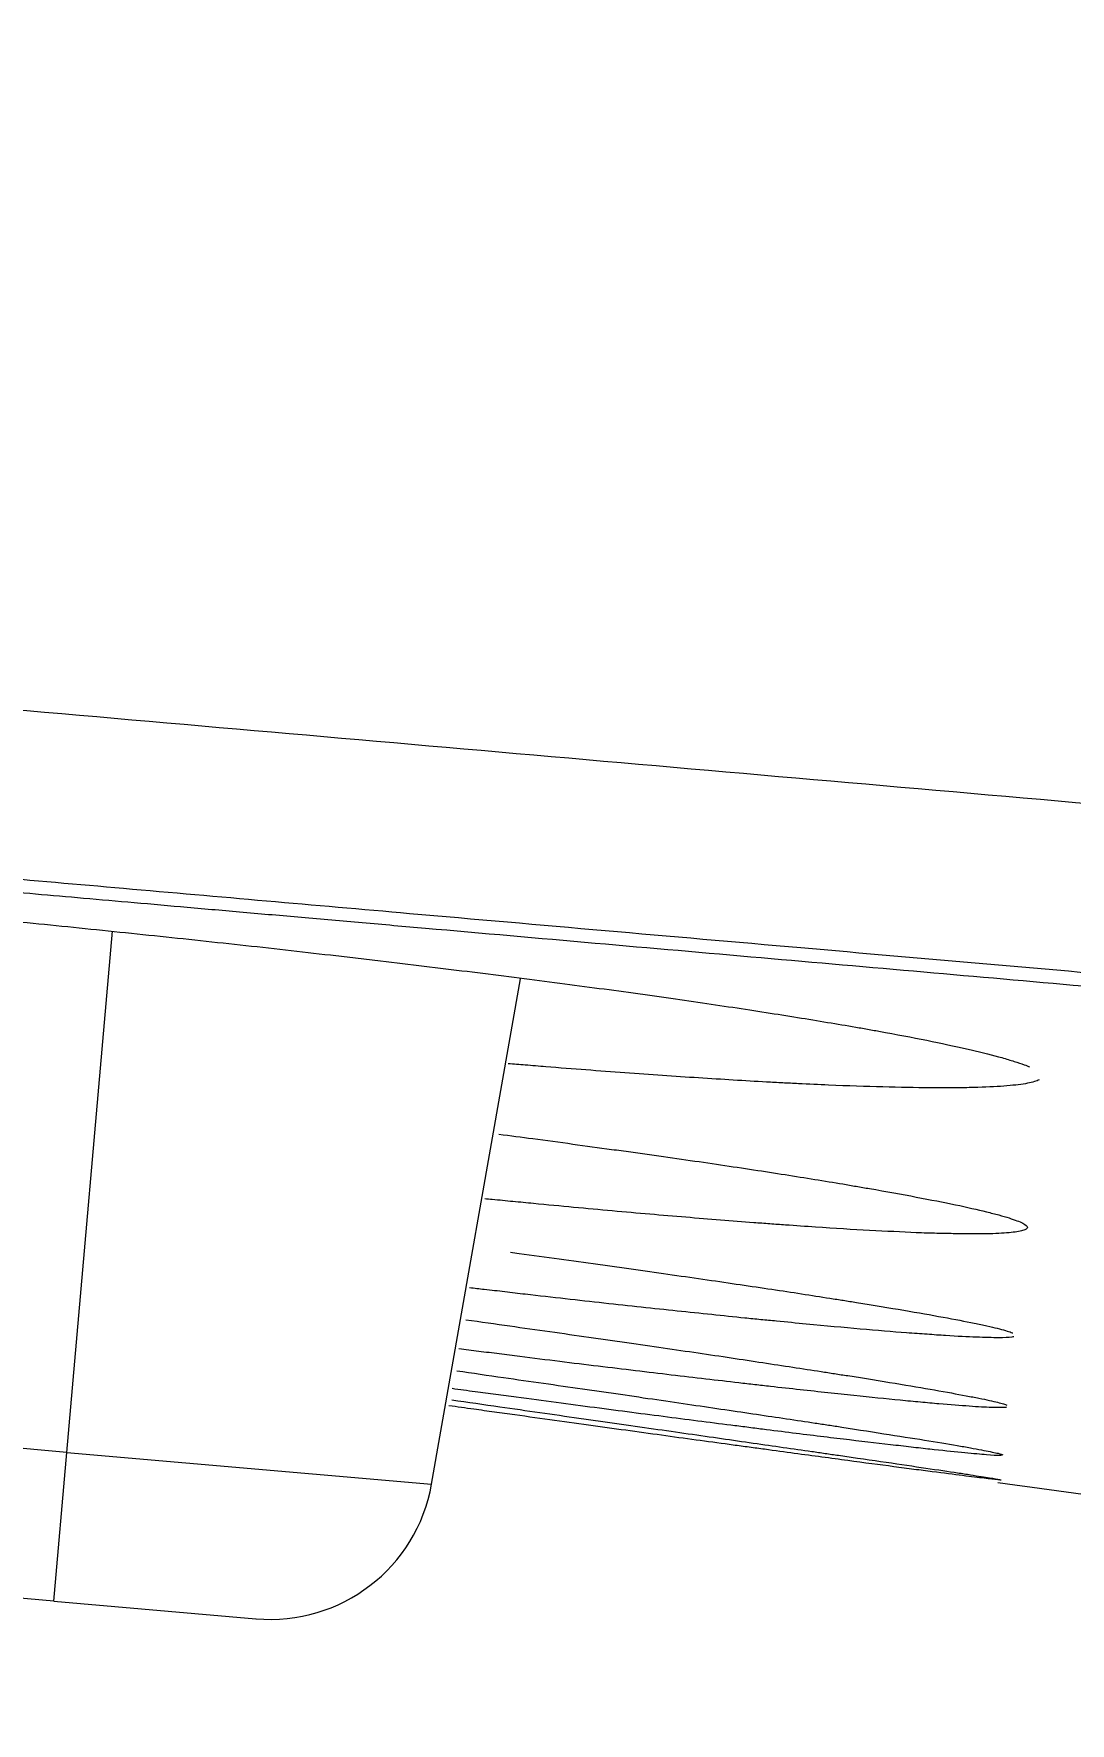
# Model space of a CAD drawing. Header units: millimetres. Extents: x 11618 to 13994, y -5897 to -2537.
# Drawn here: x 13066.9 to 13073.23, y -3599.92 to -3589.59 of the extents above; entities that cross this region are included whole.
import ezdxf

# ---------------------------------------------------------------- set-up
doc = ezdxf.new("R2010")
doc.units = ezdxf.units.MM
doc.layers.add('DIM', color=3, linetype='Continuous', lineweight=13)
doc.styles.get("Standard").update_dxf_attribs({"font": 'arial.ttf'})
doc.dimstyles.get("Standard").update_dxf_attribs({"dimtxt": 0.18, "dimasz": 0.18, "dimexe": 0.18, "dimexo": 0.0625, "dimgap": 0.09, "dimtad": 0, "dimtih": 1, "dimtoh": 1, "dimdec": 1, "dimdsep": 46, "dimtxsty": 'Standard', "dimcen": 0.09, "dimadec": 0, "dimazin": 0, "dimtfac": 1, "dimtdec": 1, "dimtofl": 0, "dimtmove": 0, "dimatfit": 3, "dimfxl": 1, "dimtolj": 1, "dimtzin": 0, "dimarcsym": 0})

# ---------------------------------------------------------------- blocks, each defined once
blk = doc.blocks.new('*D3')
at = {"layer": 'Defpoints', "color": 0, "transparency": 16777216}
for p in [(13022.698, -3589.905), (13211.939, -3606.495), (13206.858, -3664.45)]:
    blk.add_point(p, dxfattribs=at)
at = {"layer": 'DIM', "color": 0, "lineweight": -2, "transparency": 16777216}
for p, q in [((13022.693, -3589.967), (13017.602, -3648.039)), ((13211.934, -3606.557), (13206.843, -3664.629)), ((13035.549, -3649.432), (13088.231, -3654.05)), ((13188.927, -3662.878), (13136.245, -3658.26))]:
    blk.add_line(p, q, dxfattribs=at)
at = {"layer": 'DIM', "color": 0, "transparency": 16777216}
for points in [[(13035.811, -3646.443), (13035.287, -3652.42), (13017.618, -3647.86)], [(13189.189, -3659.89), (13188.665, -3665.867), (13206.858, -3664.45)]]:
    blk.add_solid(points, dxfattribs=at)
at = {"layer": 'DIM', "color": 0, "transparency": 16777216, "insert": (13112.238, -3656.155), "char_height": 18, "attachment_point": 5}
blk.add_mtext('\\A1;190', dxfattribs=at)

msp = doc.modelspace()

# ---------------------------------------------------------------- linework, layer by layer
at = {"linetype": 'Continuous', "lineweight": 13, "extrusion": (-1, -2.22045e-16, 0)}
for p, q in [((13067.105, -3598.265), (13067.383, -3595.079)), ((13067.105, -3598.265), (13064.877, -3598.07)), ((13067.025, -3599.174), (13067.105, -3598.265)), ((13067.105, -3598.265), (13069.332, -3598.46))]:
    msp.add_line(p, q, dxfattribs=at)
at = {"linetype": 'Continuous', "lineweight": 18, "extrusion": (-1, -2.22045e-16, 0)}
for p, q in [((13069.332, -3598.46), (13069.877, -3595.37)), ((13067.025, -3599.174), (13065.79, -3599.066)), ((13067.025, -3599.174), (13068.26, -3599.283))]:
    msp.add_line(p, q, dxfattribs=at)
at = {"linetype": 'Continuous', "lineweight": 18}
msp.add_arc((13068.348, -3598.286), 1, 265, 350, dxfattribs=at)
at = {"linetype": 'Continuous', "lineweight": 13}
for points, knots in [([(13172.546, -3592.079), (13172.468, -3592.071), (13172.312, -3592.055), (13172.078, -3592.031), (13171.846, -3592.007), (13171.615, -3591.984), (13171.385, -3591.961), (13171.156, -3591.938), (13170.929, -3591.915), (13170.703, -3591.892), (13170.478, -3591.87), (13170.254, -3591.848), (13170.032, -3591.826), (13169.81, -3591.804), (13169.59, -3591.782), (13169.371, -3591.761), (13169.131, -3591.737), (13168.871, -3591.712), (13168.592, -3591.685), (13168.316, -3591.658), (13168.044, -3591.632), (13167.776, -3591.607), (13167.511, -3591.582), (13167.25, -3591.557), (13166.992, -3591.533), (13166.739, -3591.51), (13166.488, -3591.487), (13166.242, -3591.464), (13165.999, -3591.442), (13165.767, -3591.421), (13165.542, -3591.401), (13165.319, -3591.381), (13165.087, -3591.36), (13164.844, -3591.339), (13164.592, -3591.317), (13164.33, -3591.294), (13164.082, -3591.272), (13163.85, -3591.252), (13163.637, -3591.233), (13163.425, -3591.215), (13163.213, -3591.196), (13163.001, -3591.178), (13162.79, -3591.159), (13162.578, -3591.141), (13162.408, -3591.126), (13162.278, -3591.115), (13162.186, -3591.107), (13162.088, -3591.099), (13161.985, -3591.09), (13161.877, -3591.08), (13161.763, -3591.07), (13161.645, -3591.06), (13161.521, -3591.049), (13161.392, -3591.038), (13161.258, -3591.026), (13161.118, -3591.014), (13160.974, -3591.001), (13160.824, -3590.988), (13160.579, -3590.966), (13160.243, -3590.936), (13159.817, -3590.899), (13159.394, -3590.862), (13158.646, -3590.795), (13157.577, -3590.7), (13156.195, -3590.577), (13154.836, -3590.455), (13153.499, -3590.335), (13152.311, -3590.228), (13151.268, -3590.135), (13150.37, -3590.054), (13149.491, -3589.974), (13148.631, -3589.897), (13147.79, -3589.821), (13146.969, -3589.747), (13146.166, -3589.675), (13145.141, -3589.582), (13143.909, -3589.471), (13142.484, -3589.342), (13141.122, -3589.22), (13139.824, -3589.102), (13138.555, -3588.988), (13137.313, -3588.876), (13136.095, -3588.766), (13134.932, -3588.661), (13133.825, -3588.561), (13132.772, -3588.466), (13131.786, -3588.377), (13130.861, -3588.293), (13129.992, -3588.215), (13129.158, -3588.139), (13128.213, -3588.054), (13127.167, -3587.96), (13126.031, -3587.858), (13125.094, -3587.773), (13124.338, -3587.706), (13123.748, -3587.653), (13123.174, -3587.601), (13122.616, -3587.552), (13122.07, -3587.503), (13121.423, -3587.445), (13120.677, -3587.379), (13119.824, -3587.304), (13118.975, -3587.229), (13118.124, -3587.154), (13117.273, -3587.08), (13116.519, -3587.015), (13115.858, -3586.957), (13115.29, -3586.908), (13114.549, -3586.844), (13113.619, -3586.764), (13112.483, -3586.667), (13111.495, -3586.583), (13110.665, -3586.512), (13110.008, -3586.456), (13109.327, -3586.398), (13108.62, -3586.338), (13107.597, -3586.252), (13106.217, -3586.135), (13104.833, -3586.017), (13103.735, -3585.924), (13102.96, -3585.859), (13102.155, -3585.791), (13101.318, -3585.72), (13100.451, -3585.646), (13099.553, -3585.57), (13098.623, -3585.492), (13097.581, -3585.403), (13096.416, -3585.305), (13095.117, -3585.195), (13093.754, -3585.079), (13092.328, -3584.958), (13090.938, -3584.84), (13089.585, -3584.726), (13088.276, -3584.615), (13086.914, -3584.499), (13085.5, -3584.379), (13084.344, -3584.281), (13083.46, -3584.206), (13082.864, -3584.155), (13082.262, -3584.104), (13081.655, -3584.052), (13081.042, -3584), (13080.423, -3583.947), (13079.799, -3583.894), (13079.17, -3583.84), (13078.536, -3583.785), (13077.896, -3583.73), (13077.194, -3583.67), (13076.426, -3583.603), (13075.587, -3583.53), (13074.73, -3583.456), (13074.037, -3583.395), (13073.515, -3583.349), (13073.172, -3583.319), (13072.833, -3583.29), (13072.498, -3583.26), (13072.225, -3583.236), (13072.014, -3583.217), (13071.865, -3583.204), (13071.722, -3583.192), (13071.583, -3583.179), (13071.449, -3583.168), (13071.32, -3583.156), (13071.197, -3583.146), (13071.078, -3583.135), (13070.965, -3583.125), (13070.856, -3583.116), (13070.753, -3583.107), (13070.655, -3583.098), (13070.562, -3583.09), (13070.441, -3583.08), (13070.292, -3583.067), (13070.11, -3583.052), (13069.926, -3583.036), (13069.74, -3583.021), (13069.551, -3583.005), (13069.359, -3582.99), (13069.166, -3582.974), (13068.97, -3582.958), (13068.797, -3582.944), (13068.648, -3582.933), (13068.524, -3582.923), (13068.403, -3582.913), (13068.283, -3582.904), (13068.164, -3582.895), (13068.047, -3582.885), (13067.932, -3582.876), (13067.819, -3582.867), (13067.707, -3582.859), (13067.597, -3582.85), (13067.488, -3582.842), (13067.382, -3582.833), (13067.277, -3582.825), (13067.173, -3582.817), (13066.979, -3582.802), (13066.693, -3582.78), (13066.315, -3582.751), (13065.937, -3582.722), (13065.559, -3582.693), (13065.181, -3582.665), (13064.804, -3582.637), (13064.426, -3582.609), (13064.048, -3582.581), (13063.797, -3582.562), (13063.671, -3582.553)], [0, 0, 0, 0, 0.002163, 0.004315, 0.006455, 0.008584, 0.010701, 0.012807, 0.014901, 0.016983, 0.019054, 0.021114, 0.023162, 0.025199, 0.027224, 0.029237, 0.031239, 0.033842, 0.036411, 0.038947, 0.041449, 0.043918, 0.046353, 0.048756, 0.051125, 0.053461, 0.055764, 0.058034, 0.060272, 0.062477, 0.064437, 0.066489, 0.068631, 0.070864, 0.073187, 0.0756, 0.078103, 0.080063, 0.082021, 0.083977, 0.085932, 0.087885, 0.089837, 0.091787, 0.093735, 0.09454, 0.095393, 0.096294, 0.097243, 0.09824, 0.099285, 0.100378, 0.101519, 0.102708, 0.103944, 0.105227, 0.106558, 0.107936, 0.109362, 0.113317, 0.117239, 0.121128, 0.124984, 0.137905, 0.15062, 0.163121, 0.175403, 0.187458, 0.195883, 0.204134, 0.212208, 0.220107, 0.227829, 0.235374, 0.242743, 0.249935, 0.263598, 0.27668, 0.289178, 0.301094, 0.31243, 0.324112, 0.335287, 0.345955, 0.356116, 0.365774, 0.374937, 0.383246, 0.391223, 0.398869, 0.406191, 0.417235, 0.427641, 0.437446, 0.443025, 0.448435, 0.453691, 0.458808, 0.463805, 0.468701, 0.476608, 0.484329, 0.492175, 0.499956, 0.507736, 0.515584, 0.520716, 0.525912, 0.531211, 0.541104, 0.551477, 0.562467, 0.568279, 0.574302, 0.580545, 0.587016, 0.593721, 0.608689, 0.624975, 0.631801, 0.638904, 0.646289, 0.653957, 0.66191, 0.67015, 0.678675, 0.687484, 0.698822, 0.71074, 0.723241, 0.736326, 0.749993, 0.761535, 0.773556, 0.786058, 0.79904, 0.812502, 0.817923, 0.823398, 0.828926, 0.834507, 0.840139, 0.845823, 0.851558, 0.857344, 0.863179, 0.869063, 0.874996, 0.882558, 0.890287, 0.898183, 0.906246, 0.909445, 0.912609, 0.915735, 0.918824, 0.921875, 0.923296, 0.92467, 0.925997, 0.927278, 0.928512, 0.929699, 0.930839, 0.931933, 0.932979, 0.933979, 0.934931, 0.935836, 0.936694, 0.937505, 0.939157, 0.94083, 0.942523, 0.944238, 0.945973, 0.94773, 0.949508, 0.951308, 0.953129, 0.954277, 0.955409, 0.956527, 0.957629, 0.958717, 0.959789, 0.960846, 0.961888, 0.962914, 0.963926, 0.964922, 0.965903, 0.966868, 0.967818, 0.968753, 0.972226, 0.975699, 0.979172, 0.982644, 0.986117, 0.989588, 0.99306, 0.99653, 1, 1, 1, 1]), ([(13062.381, -3593.337), (13064.656, -3593.539), (13066.932, -3593.736), (13071.487, -3594.136), (13073.765, -3594.335), (13080.602, -3594.935), (13085.164, -3595.335), (13098.863, -3596.535), (13108.006, -3597.338), (13117.15, -3598.138)], [0, 0, 0, 0, 0.125, 0.125, 0.25, 0.25, 0.5, 0.5, 1, 1, 1, 1]), ([(13117.061, -3599.167), (13117.044, -3599.165), (13117.01, -3599.162), (13116.96, -3599.158), (13116.91, -3599.153), (13116.86, -3599.149), (13116.81, -3599.145), (13116.76, -3599.14), (13116.709, -3599.136), (13116.657, -3599.131), (13116.604, -3599.127), (13116.549, -3599.122), (13116.493, -3599.117), (13116.435, -3599.112), (13116.371, -3599.106), (13116.301, -3599.1), (13116.223, -3599.093), (13116.142, -3599.086), (13116.057, -3599.079), (13115.968, -3599.071), (13115.875, -3599.063), (13115.778, -3599.054), (13115.677, -3599.045), (13115.571, -3599.036), (13115.462, -3599.027), (13115.298, -3599.012), (13115.068, -3598.992), (13114.763, -3598.965), (13114.421, -3598.935), (13114.042, -3598.902), (13113.695, -3598.872), (13113.389, -3598.845), (13113.13, -3598.822), (13112.853, -3598.798), (13112.559, -3598.772), (13112.248, -3598.745), (13111.862, -3598.711), (13111.389, -3598.67), (13110.819, -3598.62), (13110.089, -3598.556), (13109.17, -3598.475), (13108.029, -3598.375), (13106.875, -3598.274), (13105.721, -3598.173), (13104.58, -3598.073), (13103.123, -3597.945), (13101.287, -3597.784), (13099.005, -3597.584), (13096.876, -3597.398), (13094.957, -3597.229), (13093.307, -3597.085), (13091.537, -3596.93), (13088.997, -3596.707), (13085.53, -3596.403), (13080.974, -3596.004), (13077.019, -3595.657), (13073.824, -3595.377), (13071.549, -3595.178), (13069.412, -3594.991), (13067.479, -3594.821), (13066.247, -3594.713), (13065.47, -3594.645), (13065.09, -3594.612), (13064.618, -3594.57), (13064.153, -3594.53), (13063.734, -3594.493), (13063.404, -3594.464), (13063.105, -3594.438), (13062.836, -3594.414), (13062.599, -3594.393), (13062.451, -3594.38), (13062.382, -3594.374)], [0, 0, 0, 0, 0.00093, 0.001846, 0.002755, 0.003662, 0.004571, 0.005489, 0.006419, 0.007367, 0.008336, 0.00933, 0.010354, 0.01141, 0.012501, 0.01386, 0.015278, 0.016761, 0.018312, 0.019934, 0.02163, 0.023401, 0.025249, 0.027174, 0.029176, 0.031253, 0.03616, 0.041729, 0.047976, 0.054905, 0.062506, 0.066938, 0.071679, 0.076731, 0.082096, 0.087772, 0.093759, 0.103254, 0.113671, 0.125011, 0.143197, 0.164032, 0.187516, 0.206429, 0.227264, 0.25002, 0.286248, 0.327918, 0.375029, 0.402973, 0.433122, 0.465478, 0.500039, 0.572373, 0.6557, 0.750021, 0.78956, 0.83122, 0.875001, 0.907035, 0.937497, 0.942783, 0.949752, 0.958407, 0.968747, 0.975374, 0.981433, 0.986926, 0.991851, 0.996209, 1, 1, 1, 1])]:
    msp.add_open_spline(points, degree=3, knots=knots, dxfattribs=at)
at = {"linetype": 'Continuous', "lineweight": 18}
for points, knots in [([(13117.805, -3590.656), (13113.235, -3590.257), (13108.665, -3589.863), (13099.528, -3589.072), (13094.961, -3588.676), (13085.833, -3587.886), (13081.272, -3587.49), (13074.436, -3586.898), (13072.159, -3586.7), (13068.744, -3586.405), (13067.606, -3586.306), (13065.331, -3586.109), (13064.194, -3586.01), (13063.056, -3585.916)], [0, 0, 0, 0, 0.25, 0.25, 0.5, 0.5, 0.75, 0.75, 0.875, 0.875, 0.9375, 0.9375, 1, 1, 1, 1]), ([(13062.494, -3594.461), (13062.588, -3594.47), (13062.784, -3594.487), (13063.094, -3594.515), (13063.434, -3594.545), (13063.804, -3594.578), (13064.155, -3594.609), (13064.478, -3594.637), (13064.761, -3594.662), (13065.045, -3594.687), (13065.328, -3594.712), (13065.611, -3594.737), (13065.877, -3594.76), (13066.131, -3594.782), (13066.377, -3594.804), (13066.64, -3594.827), (13066.918, -3594.851), (13067.212, -3594.877), (13067.521, -3594.904), (13067.846, -3594.933), (13068.187, -3594.963), (13068.543, -3594.994), (13068.914, -3595.027), (13069.512, -3595.079), (13070.324, -3595.151), (13071.339, -3595.24), (13072.332, -3595.327), (13073.305, -3595.413), (13074.257, -3595.496), (13075.188, -3595.578), (13076.681, -3595.709), (13078.696, -3595.886), (13081.189, -3596.105), (13083.536, -3596.311), (13085.735, -3596.505), (13087.787, -3596.685), (13089.733, -3596.856), (13091.583, -3597.019), (13093.348, -3597.174), (13094.996, -3597.318), (13096.433, -3597.445), (13097.681, -3597.554), (13098.762, -3597.649), (13099.79, -3597.74), (13100.765, -3597.825), (13101.688, -3597.906), (13102.558, -3597.983), (13103.533, -3598.069), (13104.598, -3598.162), (13105.736, -3598.262), (13106.721, -3598.349), (13107.571, -3598.423), (13108.302, -3598.488), (13108.985, -3598.548), (13109.62, -3598.603), (13110.329, -3598.666), (13111.094, -3598.733), (13111.871, -3598.801), (13112.537, -3598.86), (13113.106, -3598.91), (13113.711, -3598.963), (13114.338, -3599.018), (13114.915, -3599.069), (13115.362, -3599.108), (13115.703, -3599.138), (13115.969, -3599.161), (13116.164, -3599.178), (13116.297, -3599.19), (13116.426, -3599.201), (13116.553, -3599.212), (13116.678, -3599.223), (13116.803, -3599.234), (13116.929, -3599.245), (13117.012, -3599.252), (13117.055, -3599.256)], [0, 0, 0, 0, 0.005151, 0.010852, 0.017103, 0.023903, 0.031252, 0.036466, 0.041678, 0.046888, 0.052095, 0.0573, 0.062502, 0.066749, 0.071284, 0.076106, 0.081216, 0.086613, 0.092297, 0.098266, 0.104522, 0.111063, 0.117889, 0.125, 0.144009, 0.162634, 0.180874, 0.198731, 0.216202, 0.23329, 0.249993, 0.298424, 0.344152, 0.387173, 0.427485, 0.465089, 0.499991, 0.53446, 0.566783, 0.596959, 0.624989, 0.645739, 0.665527, 0.68435, 0.702208, 0.719099, 0.735026, 0.749991, 0.772645, 0.793478, 0.812492, 0.826748, 0.840128, 0.852628, 0.864248, 0.874994, 0.891527, 0.906245, 0.91767, 0.928083, 0.937496, 0.950865, 0.962498, 0.969176, 0.9754, 0.981249, 0.983738, 0.986155, 0.988515, 0.990832, 0.993122, 0.995402, 0.997689, 1, 1, 1, 1]), ([(13061.676, -3594.724), (13061.692, -3594.721), (13061.711, -3594.718), (13061.77, -3594.71), (13061.816, -3594.706), (13061.926, -3594.701), (13061.989, -3594.699), (13062.08, -3594.699), (13062.099, -3594.698), (13062.137, -3594.698), (13062.196, -3594.698), (13062.259, -3594.699), (13062.391, -3594.701), (13062.487, -3594.704), (13062.694, -3594.71), (13062.804, -3594.715), (13062.982, -3594.723), (13063.044, -3594.726), (13063.139, -3594.731), (13063.171, -3594.733), (13063.236, -3594.736), (13063.401, -3594.745), (13063.575, -3594.756), (13063.864, -3594.774), (13064.164, -3594.795), (13064.487, -3594.819), (13064.695, -3594.835), (13064.737, -3594.838), (13064.821, -3594.845), (13064.948, -3594.855), (13065.077, -3594.866), (13065.336, -3594.887), (13065.512, -3594.902), (13065.869, -3594.933), (13066.05, -3594.95), (13066.326, -3594.975), (13066.419, -3594.984), (13066.606, -3595.002), (13066.699, -3595.011), (13066.981, -3595.038), (13067.169, -3595.057), (13067.358, -3595.077)], [0, 0, 0, 0, 0.040504, 0.040504, 0.10904, 0.10904, 0.177575, 0.177575, 0.194709, 0.194709, 0.211843, 0.246111, 0.246111, 0.314646, 0.314646, 0.383181, 0.383181, 0.417449, 0.417449, 0.434583, 0.434583, 0.451717, 0.520252, 0.520252, 0.588788, 0.657323, 0.657323, 0.674457, 0.674457, 0.691591, 0.725858, 0.725858, 0.794394, 0.794394, 0.862929, 0.862929, 0.897197, 0.897197, 0.931465, 0.931465, 1, 1, 1, 1]), ([(13067.358, -3595.077), (13067.547, -3595.096), (13067.735, -3595.116), (13068.107, -3595.156), (13068.292, -3595.176), (13068.567, -3595.207), (13068.658, -3595.218), (13068.794, -3595.234), (13068.84, -3595.239), (13068.93, -3595.249), (13068.976, -3595.255), (13069.201, -3595.281), (13069.377, -3595.303), (13069.722, -3595.346), (13069.89, -3595.367), (13070.218, -3595.41), (13070.379, -3595.431), (13070.574, -3595.458), (13070.613, -3595.464), (13070.69, -3595.474), (13070.728, -3595.48), (13070.841, -3595.496), (13070.915, -3595.506), (13071.132, -3595.538), (13071.27, -3595.559), (13071.531, -3595.6), (13071.656, -3595.62), (13071.832, -3595.65), (13071.889, -3595.659), (13071.972, -3595.674), (13071.999, -3595.679), (13072.053, -3595.688), (13072.079, -3595.693), (13072.209, -3595.717), (13072.304, -3595.735), (13072.478, -3595.771), (13072.557, -3595.788), (13072.699, -3595.821), (13072.762, -3595.837), (13072.83, -3595.856), (13072.843, -3595.86), (13072.868, -3595.868), (13072.904, -3595.879), (13072.935, -3595.889), (13072.965, -3595.9), (13072.976, -3595.905), (13072.986, -3595.909)], [0, 0, 0, 0, 0.069776, 0.069776, 0.139553, 0.139553, 0.174441, 0.174441, 0.191885, 0.191885, 0.209329, 0.209329, 0.279105, 0.279105, 0.348882, 0.348882, 0.418658, 0.418658, 0.436102, 0.436102, 0.453546, 0.453546, 0.488434, 0.488434, 0.558211, 0.558211, 0.627987, 0.627987, 0.662875, 0.662875, 0.680319, 0.680319, 0.697763, 0.697763, 0.76754, 0.76754, 0.837316, 0.837316, 0.907093, 0.907093, 0.924537, 0.924537, 0.941981, 0.976869, 0.976869, 1, 1, 1, 1]), ([(13073.045, -3595.987), (13073.045, -3595.987), (13073.045, -3595.987), (13073.041, -3595.989), (13073.037, -3595.991), (13073.012, -3596.001), (13072.984, -3596.008), (13072.909, -3596.019), (13072.863, -3596.024), (13072.753, -3596.031), (13072.69, -3596.034), (13072.599, -3596.036), (13072.58, -3596.036), (13072.542, -3596.037), (13072.483, -3596.037), (13072.42, -3596.037), (13072.288, -3596.036), (13072.193, -3596.034), (13071.986, -3596.029), (13071.876, -3596.025), (13071.698, -3596.017), (13071.637, -3596.014), (13071.542, -3596.01), (13071.51, -3596.008), (13071.445, -3596.005), (13071.412, -3596.003), (13071.246, -3595.994), (13071.108, -3595.985), (13070.819, -3595.967), (13070.669, -3595.956), (13070.358, -3595.934), (13070.197, -3595.921), (13069.989, -3595.905), (13069.947, -3595.901), (13069.87, -3595.895), (13069.835, -3595.892), (13069.8, -3595.889)], [0, 0, 0, 0, 0.001306, 0.001306, 0.024625, 0.024625, 0.1179, 0.1179, 0.211175, 0.211175, 0.30445, 0.30445, 0.327768, 0.327768, 0.351087, 0.397724, 0.397724, 0.490999, 0.490999, 0.584274, 0.584274, 0.630911, 0.630911, 0.65423, 0.65423, 0.677549, 0.677549, 0.770824, 0.770824, 0.864099, 0.864099, 0.957373, 0.957373, 0.980692, 0.980692, 1, 1, 1, 1]), ([(13069.744, -3596.32), (13069.814, -3596.329), (13069.883, -3596.338), (13070.116, -3596.369), (13070.276, -3596.391), (13070.472, -3596.418), (13070.511, -3596.423), (13070.588, -3596.434), (13070.626, -3596.439), (13070.74, -3596.455), (13070.814, -3596.466), (13071.031, -3596.497), (13071.307, -3596.538), (13071.556, -3596.577), (13071.732, -3596.606), (13071.79, -3596.615), (13071.873, -3596.629), (13071.9, -3596.634), (13071.954, -3596.643), (13071.981, -3596.648), (13072.111, -3596.67), (13072.206, -3596.687), (13072.381, -3596.721), (13072.461, -3596.736), (13072.604, -3596.766), (13072.667, -3596.781), (13072.736, -3596.798), (13072.749, -3596.801), (13072.774, -3596.807), (13072.81, -3596.817), (13072.842, -3596.826), (13072.897, -3596.844), (13072.925, -3596.854), (13072.963, -3596.874), (13072.972, -3596.882), (13072.972, -3596.894), (13072.97, -3596.897), (13072.963, -3596.902), (13072.96, -3596.904), (13072.953, -3596.907), (13072.948, -3596.908), (13072.925, -3596.915), (13072.897, -3596.919), (13072.823, -3596.926), (13072.777, -3596.928), (13072.668, -3596.93), (13072.605, -3596.93), (13072.515, -3596.928), (13072.497, -3596.928), (13072.459, -3596.927), (13072.4, -3596.926), (13072.337, -3596.924), (13072.206, -3596.918), (13072.111, -3596.914), (13071.906, -3596.903), (13071.796, -3596.896), (13071.618, -3596.884), (13071.557, -3596.88), (13071.463, -3596.873), (13071.431, -3596.871), (13071.366, -3596.866), (13071.203, -3596.854), (13071.03, -3596.84), (13070.742, -3596.816), (13070.592, -3596.803), (13070.282, -3596.775), (13070.122, -3596.76), (13069.914, -3596.74), (13069.872, -3596.736), (13069.788, -3596.728), (13069.731, -3596.722), (13069.673, -3596.717), (13069.658, -3596.715)], [0, 0, 0, 0, 0.018147, 0.018147, 0.061613, 0.061613, 0.07248, 0.07248, 0.083346, 0.083346, 0.105079, 0.105079, 0.148545, 0.192011, 0.192011, 0.213744, 0.213744, 0.22461, 0.22461, 0.235477, 0.235477, 0.278943, 0.278943, 0.322409, 0.322409, 0.365875, 0.365875, 0.376741, 0.376741, 0.387608, 0.409341, 0.409341, 0.452807, 0.452807, 0.496273, 0.496273, 0.518006, 0.518006, 0.528872, 0.528872, 0.539739, 0.539739, 0.583205, 0.583205, 0.626671, 0.626671, 0.670137, 0.670137, 0.681003, 0.681003, 0.69187, 0.713603, 0.713603, 0.757069, 0.757069, 0.800535, 0.800535, 0.822268, 0.822268, 0.833134, 0.833134, 0.844001, 0.887467, 0.887467, 0.930933, 0.930933, 0.974399, 0.974399, 0.985265, 0.985265, 0.996132, 1, 1, 1, 1]), ([(13069.814, -3597.042), (13069.832, -3597.044), (13069.85, -3597.046), (13070.032, -3597.071), (13070.193, -3597.093), (13070.388, -3597.12), (13070.427, -3597.126), (13070.504, -3597.137), (13070.543, -3597.142), (13070.657, -3597.158), (13070.731, -3597.169), (13070.948, -3597.2), (13071.087, -3597.22), (13071.35, -3597.259), (13071.475, -3597.277), (13071.652, -3597.305), (13071.71, -3597.314), (13071.794, -3597.327), (13071.821, -3597.331), (13071.875, -3597.34), (13071.902, -3597.344), (13072.033, -3597.365), (13072.129, -3597.381), (13072.305, -3597.411), (13072.385, -3597.425), (13072.529, -3597.452), (13072.593, -3597.464), (13072.662, -3597.478), (13072.675, -3597.481), (13072.701, -3597.487), (13072.738, -3597.495), (13072.77, -3597.502), (13072.826, -3597.516), (13072.86, -3597.526), (13072.88, -3597.534), (13072.883, -3597.535)], [0, 0, 0, 0, 0.010594, 0.010594, 0.10779, 0.10779, 0.132089, 0.132089, 0.156388, 0.156388, 0.204986, 0.204986, 0.302182, 0.302182, 0.399378, 0.399378, 0.447976, 0.447976, 0.472275, 0.472275, 0.496574, 0.496574, 0.59377, 0.59377, 0.690966, 0.690966, 0.788162, 0.788162, 0.812461, 0.812461, 0.83676, 0.885358, 0.885358, 0.982554, 1, 1, 1, 1]), ([(13072.89, -3597.558), (13072.89, -3597.558), (13072.89, -3597.558), (13072.886, -3597.559), (13072.882, -3597.559), (13072.859, -3597.563), (13072.832, -3597.564), (13072.759, -3597.564), (13072.714, -3597.563), (13072.607, -3597.559), (13072.544, -3597.556), (13072.455, -3597.55), (13072.437, -3597.549), (13072.399, -3597.546), (13072.341, -3597.542), (13072.278, -3597.538), (13072.148, -3597.528), (13072.053, -3597.52), (13071.849, -3597.502), (13071.739, -3597.492), (13071.563, -3597.475), (13071.502, -3597.469), (13071.408, -3597.46), (13071.376, -3597.457), (13071.312, -3597.451), (13071.149, -3597.434), (13070.976, -3597.416), (13070.69, -3597.386), (13070.541, -3597.37), (13070.231, -3597.336), (13070.071, -3597.318), (13069.864, -3597.294), (13069.822, -3597.289), (13069.739, -3597.279), (13069.667, -3597.271), (13069.595, -3597.263), (13069.565, -3597.259)], [0, 0, 0, 0, 0.001052, 0.001052, 0.023908, 0.023908, 0.115332, 0.115332, 0.206757, 0.206757, 0.298181, 0.298181, 0.321037, 0.321037, 0.343893, 0.389605, 0.389605, 0.48103, 0.48103, 0.572454, 0.572454, 0.618166, 0.618166, 0.641022, 0.641022, 0.663879, 0.755303, 0.755303, 0.846727, 0.846727, 0.938152, 0.938152, 0.961008, 0.961008, 0.983864, 1, 1, 1, 1]), ([(13069.543, -3597.454), (13069.633, -3597.467), (13069.723, -3597.48), (13069.976, -3597.515), (13070.136, -3597.538), (13070.332, -3597.566), (13070.371, -3597.572), (13070.448, -3597.583), (13070.487, -3597.588), (13070.601, -3597.605), (13070.675, -3597.615), (13070.893, -3597.647), (13071.031, -3597.667), (13071.295, -3597.707), (13071.42, -3597.726), (13071.598, -3597.753), (13071.656, -3597.762), (13071.74, -3597.775), (13071.767, -3597.779), (13071.822, -3597.788), (13071.849, -3597.792), (13071.98, -3597.812), (13072.076, -3597.828), (13072.253, -3597.857), (13072.333, -3597.871), (13072.478, -3597.896), (13072.542, -3597.908), (13072.626, -3597.924), (13072.652, -3597.929), (13072.7, -3597.938), (13072.721, -3597.943), (13072.778, -3597.955), (13072.807, -3597.963), (13072.835, -3597.971), (13072.841, -3597.973), (13072.846, -3597.976)], [0, 0, 0, 0, 0.049111, 0.049111, 0.140481, 0.140481, 0.163324, 0.163324, 0.186166, 0.186166, 0.231851, 0.231851, 0.323221, 0.323221, 0.414591, 0.414591, 0.460276, 0.460276, 0.483119, 0.483119, 0.505961, 0.505961, 0.597331, 0.597331, 0.688701, 0.688701, 0.780071, 0.780071, 0.825756, 0.825756, 0.871441, 0.871441, 0.962811, 0.962811, 1, 1, 1, 1]), ([(13072.844, -3597.989), (13072.841, -3597.99), (13072.837, -3597.99), (13072.815, -3597.992), (13072.788, -3597.992), (13072.716, -3597.989), (13072.671, -3597.987), (13072.564, -3597.979), (13072.502, -3597.974), (13072.414, -3597.967), (13072.395, -3597.965), (13072.358, -3597.962), (13072.3, -3597.956), (13072.238, -3597.951), (13072.108, -3597.938), (13072.014, -3597.928), (13071.81, -3597.907), (13071.701, -3597.895), (13071.525, -3597.876), (13071.465, -3597.869), (13071.371, -3597.859), (13071.339, -3597.855), (13071.275, -3597.848), (13071.242, -3597.844), (13071.078, -3597.825), (13070.94, -3597.809), (13070.654, -3597.775), (13070.505, -3597.757), (13070.197, -3597.72), (13070.037, -3597.7), (13069.83, -3597.674), (13069.788, -3597.669), (13069.705, -3597.658), (13069.623, -3597.648), (13069.54, -3597.637), (13069.5, -3597.632)], [0, 0, 0, 0, 0.02213, 0.02213, 0.113196, 0.113196, 0.204262, 0.204262, 0.295329, 0.295329, 0.318095, 0.318095, 0.340862, 0.386395, 0.386395, 0.477461, 0.477461, 0.568528, 0.568528, 0.614061, 0.614061, 0.636827, 0.636827, 0.659594, 0.659594, 0.75066, 0.75066, 0.841727, 0.841727, 0.932793, 0.932793, 0.95556, 0.95556, 0.978326, 1, 1, 1, 1]), ([(13069.487, -3597.766), (13069.583, -3597.78), (13069.678, -3597.794), (13069.937, -3597.831), (13070.098, -3597.854), (13070.293, -3597.882), (13070.332, -3597.888), (13070.41, -3597.899), (13070.448, -3597.904), (13070.562, -3597.921), (13070.636, -3597.932), (13070.854, -3597.964), (13070.993, -3597.984), (13071.257, -3598.023), (13071.383, -3598.042), (13071.561, -3598.068), (13071.619, -3598.077), (13071.703, -3598.09), (13071.731, -3598.094), (13071.785, -3598.102), (13071.812, -3598.106), (13071.943, -3598.127), (13072.04, -3598.142), (13072.217, -3598.17), (13072.298, -3598.182), (13072.443, -3598.206), (13072.508, -3598.217), (13072.578, -3598.229), (13072.592, -3598.231), (13072.618, -3598.236), (13072.63, -3598.238), (13072.666, -3598.245), (13072.687, -3598.249), (13072.745, -3598.26), (13072.774, -3598.266), (13072.808, -3598.274), (13072.817, -3598.277), (13072.822, -3598.279)], [0, 0, 0, 0, 0.050712, 0.050712, 0.139679, 0.139679, 0.161921, 0.161921, 0.184163, 0.184163, 0.228647, 0.228647, 0.317615, 0.317615, 0.406583, 0.406583, 0.451067, 0.451067, 0.473309, 0.473309, 0.49555, 0.49555, 0.584518, 0.584518, 0.673486, 0.673486, 0.762454, 0.762454, 0.784696, 0.784696, 0.806938, 0.806938, 0.851422, 0.851422, 0.940389, 0.940389, 1, 1, 1, 1]), ([(13069.456, -3597.944), (13069.555, -3597.958), (13069.653, -3597.972), (13069.915, -3598.01), (13070.076, -3598.033), (13070.272, -3598.061), (13070.311, -3598.066), (13070.388, -3598.077), (13070.426, -3598.083), (13070.54, -3598.099), (13070.615, -3598.11), (13070.833, -3598.141), (13070.972, -3598.161), (13071.236, -3598.199), (13071.362, -3598.217), (13071.541, -3598.243), (13071.598, -3598.251), (13071.683, -3598.263), (13071.71, -3598.267), (13071.765, -3598.275), (13071.792, -3598.279), (13071.924, -3598.298), (13072.021, -3598.312), (13072.198, -3598.338), (13072.279, -3598.35), (13072.425, -3598.372), (13072.49, -3598.381), (13072.56, -3598.392), (13072.574, -3598.394), (13072.6, -3598.398), (13072.613, -3598.4), (13072.648, -3598.406), (13072.67, -3598.409), (13072.728, -3598.418), (13072.758, -3598.423), (13072.798, -3598.43), (13072.809, -3598.432), (13072.812, -3598.434), (13072.81, -3598.434), (13072.805, -3598.434), (13072.802, -3598.433), (13072.796, -3598.433), (13072.792, -3598.432), (13072.77, -3598.43), (13072.744, -3598.427), (13072.673, -3598.419), (13072.629, -3598.414), (13072.523, -3598.4), (13072.462, -3598.392), (13072.374, -3598.381), (13072.355, -3598.379), (13072.318, -3598.374), (13072.261, -3598.366), (13072.199, -3598.358), (13072.07, -3598.341), (13071.976, -3598.329), (13071.774, -3598.301), (13071.665, -3598.287), (13071.49, -3598.263), (13071.43, -3598.255), (13071.336, -3598.242), (13071.305, -3598.238), (13071.24, -3598.229), (13071.208, -3598.225), (13071.044, -3598.202), (13070.907, -3598.184), (13070.622, -3598.144), (13070.474, -3598.124), (13070.166, -3598.081), (13070.006, -3598.059), (13069.8, -3598.03), (13069.758, -3598.025), (13069.675, -3598.013), (13069.583, -3598), (13069.49, -3597.987), (13069.439, -3597.98)], [0, 0, 0, 0, 0.025164, 0.025164, 0.067922, 0.067922, 0.078612, 0.078612, 0.089302, 0.089302, 0.110681, 0.110681, 0.15344, 0.15344, 0.196199, 0.196199, 0.217578, 0.217578, 0.228268, 0.228268, 0.238958, 0.238958, 0.281716, 0.281716, 0.324475, 0.324475, 0.367234, 0.367234, 0.377924, 0.377924, 0.388613, 0.388613, 0.409993, 0.409993, 0.452752, 0.452752, 0.49551, 0.49551, 0.51689, 0.51689, 0.527579, 0.527579, 0.538269, 0.538269, 0.581028, 0.581028, 0.623787, 0.623787, 0.666546, 0.666546, 0.677235, 0.677235, 0.687925, 0.709304, 0.709304, 0.752063, 0.752063, 0.794822, 0.794822, 0.816201, 0.816201, 0.826891, 0.826891, 0.837581, 0.837581, 0.88034, 0.88034, 0.923098, 0.923098, 0.965857, 0.965857, 0.976547, 0.976547, 0.987237, 1, 1, 1, 1]), ([(13072.814, -3598.285), (13072.81, -3598.285), (13072.807, -3598.285), (13072.785, -3598.284), (13072.758, -3598.283), (13072.687, -3598.277), (13072.643, -3598.273), (13072.536, -3598.263), (13072.475, -3598.256), (13072.386, -3598.247), (13072.368, -3598.245), (13072.331, -3598.241), (13072.273, -3598.234), (13072.211, -3598.227), (13072.082, -3598.212), (13071.988, -3598.201), (13071.785, -3598.177), (13071.676, -3598.164), (13071.501, -3598.142), (13071.44, -3598.134), (13071.347, -3598.123), (13071.315, -3598.119), (13071.251, -3598.11), (13071.218, -3598.106), (13071.054, -3598.086), (13070.917, -3598.068), (13070.631, -3598.031), (13070.483, -3598.012), (13070.175, -3597.971), (13070.015, -3597.95), (13069.809, -3597.922), (13069.767, -3597.917), (13069.683, -3597.906), (13069.595, -3597.894), (13069.505, -3597.882), (13069.458, -3597.875)], [0, 0, 0, 0, 0.021602, 0.021602, 0.112371, 0.112371, 0.20314, 0.20314, 0.293909, 0.293909, 0.316601, 0.316601, 0.339293, 0.384678, 0.384678, 0.475446, 0.475446, 0.566215, 0.566215, 0.6116, 0.6116, 0.634292, 0.634292, 0.656984, 0.656984, 0.747753, 0.747753, 0.838522, 0.838522, 0.929291, 0.929291, 0.951983, 0.951983, 0.974675, 1, 1, 1, 1]), ([(13072.792, -3598.45), (13075.018, -3598.755), (13078.303, -3599.193), (13081.591, -3599.612), (13082.649, -3599.746)], [0, 0, 0, 0, 0.678169, 1, 1, 1, 1])]:
    msp.add_open_spline(points, degree=3, knots=knots, dxfattribs=at)

# ---------------------------------------------------------------- dimensions: what is measured, and where the dimension line sits
at = {"layer": 'DIM', "color": 3}
dim = msp.add_aligned_dim(p1=(13022.698, -3589.905), p2=(13211.939, -3606.495), distance=-58.177, dimstyle='Standard', override={"dimtxt": 18, "dimasz": 18, "dimgap": 5}, dxfattribs=at)
dim.commit()
dim.dimension.update_dxf_attribs({"geometry": '*D3', "text_midpoint": (13112.238, -3656.155)})

doc.saveas('drawing.dxf')
